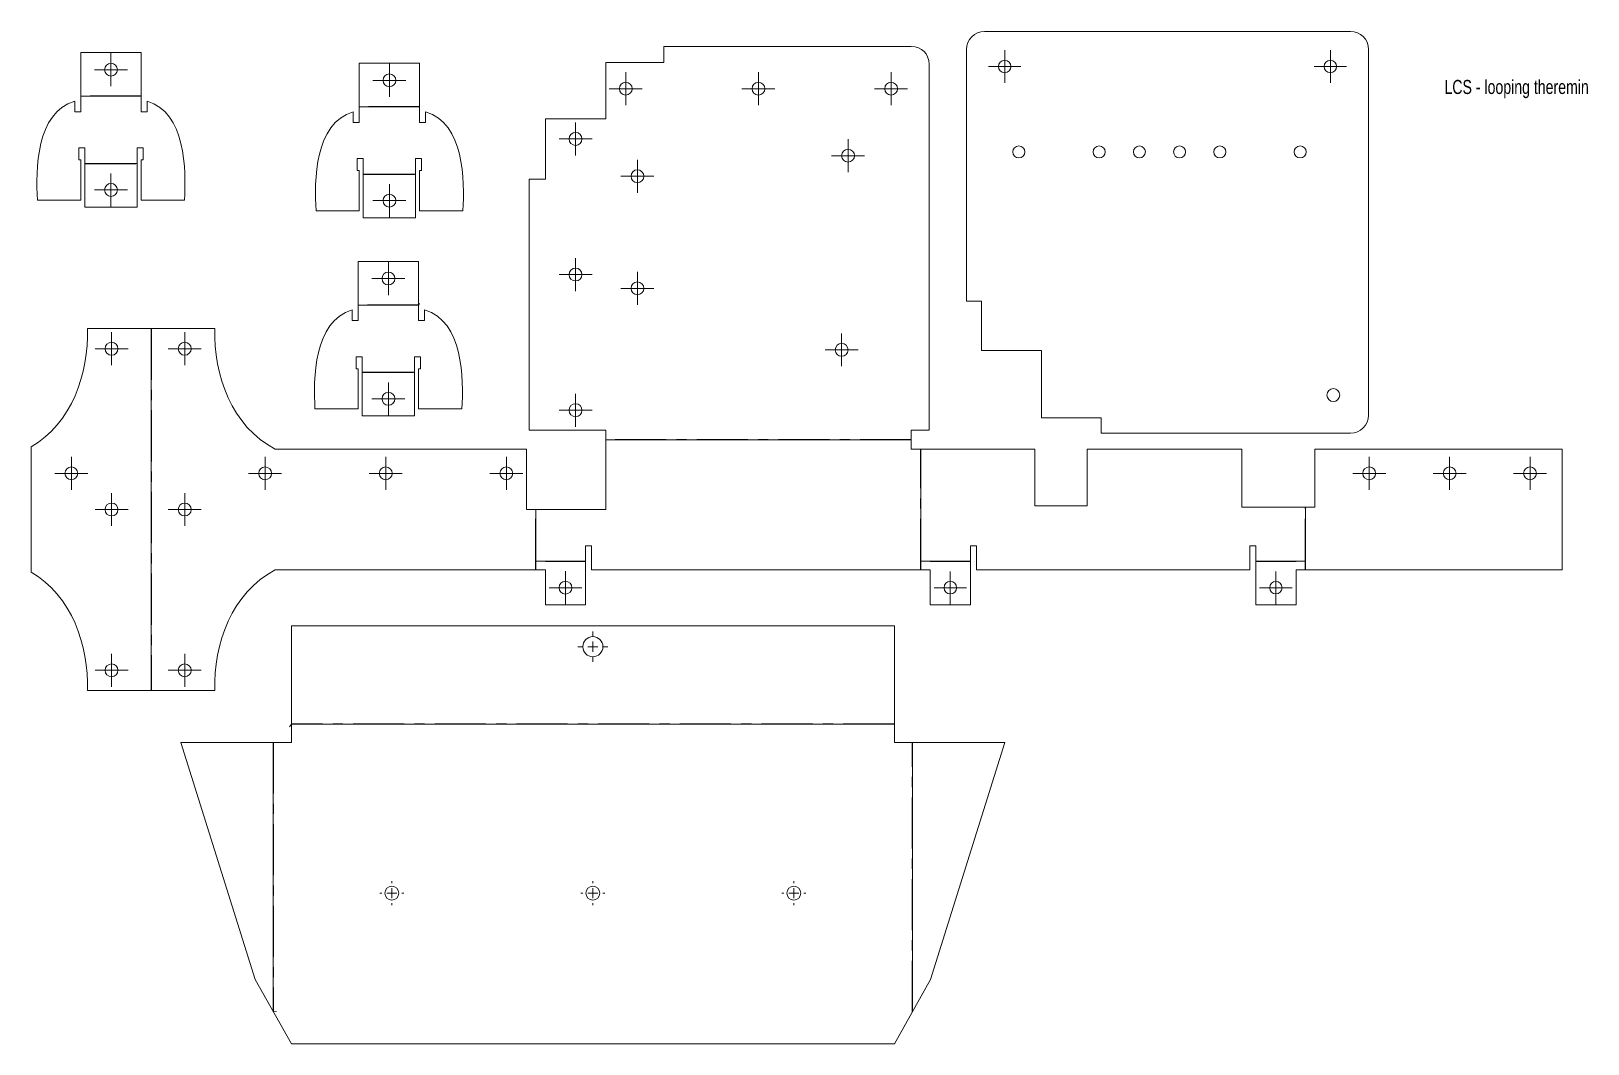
# Model space of a CAD drawing. Header units: millimetres. Extents: x 10 to 397, y 143 to 395.
import ezdxf

# ---------------------------------------------------------------- set-up
doc = ezdxf.new("R2010")
doc.units = ezdxf.units.MM
doc.linetypes.add('CENTERX2', pattern=[20.32, 12.7, -2.54, 2.54, -2.54])
doc.styles.add('SLDTEXTSTYLE0', font='TXT', dxfattribs={"width": 0.75})

# ---------------------------------------------------------------- blocks, each defined once
blk = doc.blocks.new('SW_CENTERMARKSYMBOL_0')
at = {"color": 0, "linetype": 'Continuous', "lineweight": 0}
for p, q in [((0, 2.5), (0, 4.1)), ((-2.5, 0), (-4.1, 0)), ((0, 0), (-2.5, 0)), ((0, 0), (0, 2.5)), ((0, 0), (0, -2.5)), ((0, 0), (2.5, 0)), ((2.5, 0), (4.1, 0)), ((0, -2.5), (0, -4.1))]:
    blk.add_line(p, q, dxfattribs=at)
blk = doc.blocks.new('SW_CENTERMARKSYMBOL_1')
at = {"color": 0, "linetype": 'Continuous', "lineweight": 0}
for p, q in [((0, 2.5), (0, 4.1)), ((-2.5, 0), (-4.1, 0)), ((0, 0), (-2.5, 0)), ((0, 0), (0, 2.5)), ((0, 0), (0, -2.5)), ((0, 0), (2.5, 0)), ((2.5, 0), (4.1, 0)), ((0, -2.5), (0, -4.1))]:
    blk.add_line(p, q, dxfattribs=at)
blk = doc.blocks.new('SW_CENTERMARKSYMBOL_2')
at = {"color": 0, "linetype": 'Continuous', "lineweight": 0}
for p, q in [((0, 2.5), (0, 4.1)), ((-2.5, 0), (-4.1, 0)), ((0, 0), (-2.5, 0)), ((0, 0), (0, 2.5)), ((0, 0), (0, -2.5)), ((0, 0), (2.5, 0)), ((2.5, 0), (4.1, 0)), ((0, -2.5), (0, -4.1))]:
    blk.add_line(p, q, dxfattribs=at)
blk = doc.blocks.new('SW_CENTERMARKSYMBOL_3')
at = {"color": 0, "linetype": 'Continuous', "lineweight": 0}
for p, q in [((0, 2.5), (0, 4.1)), ((-2.5, 0), (-4.1, 0)), ((0, 0), (-2.5, 0)), ((0, 0), (0, 2.5)), ((0, 0), (0, -2.5)), ((0, 0), (2.5, 0)), ((2.5, 0), (4.1, 0)), ((0, -2.5), (0, -4.1))]:
    blk.add_line(p, q, dxfattribs=at)
blk = doc.blocks.new('SW_CENTERMARKSYMBOL_4')
at = {"color": 0, "linetype": 'Continuous', "lineweight": 0}
for p, q in [((0, 2.5), (0, 4.1)), ((-2.5, 0), (-4.1, 0)), ((0, 0), (-2.5, 0)), ((0, 0), (0, 2.5)), ((0, 0), (0, -2.5)), ((0, 0), (2.5, 0)), ((2.5, 0), (4.1, 0)), ((0, -2.5), (0, -4.1))]:
    blk.add_line(p, q, dxfattribs=at)
blk = doc.blocks.new('SW_CENTERMARKSYMBOL_5')
at = {"color": 0, "linetype": 'Continuous', "lineweight": 0}
for p, q in [((0, 2.5), (0, 4.1)), ((-2.5, 0), (-4.1, 0)), ((0, 0), (-2.5, 0)), ((0, 0), (0, 2.5)), ((0, 0), (0, -2.5)), ((0, 0), (2.5, 0)), ((2.5, 0), (4.1, 0)), ((0, -2.5), (0, -4.1))]:
    blk.add_line(p, q, dxfattribs=at)
blk = doc.blocks.new('SW_CENTERMARKSYMBOL_6')
at = {"color": 0, "linetype": 'Continuous', "lineweight": 0}
for p, q in [((0, 2.5), (0, 4.1)), ((-2.5, 0), (-4.1, 0)), ((0, 0), (-2.5, 0)), ((0, 0), (0, 2.5)), ((0, 0), (0, -2.5)), ((0, 0), (2.5, 0)), ((2.5, 0), (4.1, 0)), ((0, -2.5), (0, -4.1))]:
    blk.add_line(p, q, dxfattribs=at)
blk = doc.blocks.new('SW_CENTERMARKSYMBOL_7')
at = {"color": 0, "linetype": 'Continuous', "lineweight": 0}
for p, q in [((0, 2.5), (0, 4.1)), ((-2.5, 0), (-4.1, 0)), ((0, 0), (-2.5, 0)), ((0, 0), (0, 2.5)), ((0, 0), (0, -2.5)), ((0, 0), (2.5, 0)), ((2.5, 0), (4.1, 0)), ((0, -2.5), (0, -4.1))]:
    blk.add_line(p, q, dxfattribs=at)
blk = doc.blocks.new('SW_CENTERMARKSYMBOL_8')
at = {"color": 0, "linetype": 'Continuous', "lineweight": 0}
for p, q in [((0, 2.5), (0, 4.1)), ((-2.5, 0), (-4.1, 0)), ((0, 0), (-2.5, 0)), ((0, 0), (0, 2.5)), ((0, 0), (0, -2.5)), ((0, 0), (2.5, 0)), ((2.5, 0), (4.1, 0)), ((0, -2.5), (0, -4.1))]:
    blk.add_line(p, q, dxfattribs=at)
blk = doc.blocks.new('SW_CENTERMARKSYMBOL_9')
at = {"color": 0, "linetype": 'Continuous', "lineweight": 0}
for p, q in [((0, 2.5), (0, 4.1)), ((-2.5, 0), (-4.1, 0)), ((0, 0), (-2.5, 0)), ((0, 0), (0, 2.5)), ((0, 0), (0, -2.5)), ((0, 0), (2.5, 0)), ((2.5, 0), (4.1, 0)), ((0, -2.5), (0, -4.1))]:
    blk.add_line(p, q, dxfattribs=at)
blk = doc.blocks.new('SW_CENTERMARKSYMBOL_10')
at = {"color": 0, "linetype": 'Continuous', "lineweight": 0}
for p, q in [((0, 2.5), (0, 4.1)), ((-2.5, 0), (-4.1, 0)), ((0, 0), (-2.5, 0)), ((0, 0), (0, 2.5)), ((0, 0), (0, -2.5)), ((0, 0), (2.5, 0)), ((2.5, 0), (4.1, 0)), ((0, -2.5), (0, -4.1))]:
    blk.add_line(p, q, dxfattribs=at)
blk = doc.blocks.new('SW_CENTERMARKSYMBOL_11')
at = {"color": 0, "linetype": 'Continuous', "lineweight": 0}
for p, q in [((0, 2.5), (0, 4.1)), ((-2.5, 0), (-4.1, 0)), ((0, 0), (-2.5, 0)), ((0, 0), (0, 2.5)), ((0, 0), (0, -2.5)), ((0, 0), (2.5, 0)), ((2.5, 0), (4.1, 0)), ((0, -2.5), (0, -4.1))]:
    blk.add_line(p, q, dxfattribs=at)
blk = doc.blocks.new('SW_CENTERMARKSYMBOL_12')
at = {"color": 0, "linetype": 'Continuous', "lineweight": 0}
for p, q in [((0, 2.5), (0, 4.1)), ((-2.5, 0), (-4.1, 0)), ((0, 0), (-2.5, 0)), ((0, 0), (0, 2.5)), ((0, 0), (0, -2.5)), ((0, 0), (2.5, 0)), ((2.5, 0), (4.1, 0)), ((0, -2.5), (0, -4.1))]:
    blk.add_line(p, q, dxfattribs=at)
blk = doc.blocks.new('SW_CENTERMARKSYMBOL_13')
at = {"color": 0, "linetype": 'Continuous', "lineweight": 0}
for p, q in [((0, 2.5), (0, 4.1)), ((-2.5, 0), (-4.1, 0)), ((0, 0), (-2.5, 0)), ((0, 0), (0, 2.5)), ((0, 0), (0, -2.5)), ((0, 0), (2.5, 0)), ((2.5, 0), (4.1, 0)), ((0, -2.5), (0, -4.1))]:
    blk.add_line(p, q, dxfattribs=at)
blk = doc.blocks.new('SW_CENTERMARKSYMBOL_14')
at = {"color": 0, "linetype": 'Continuous', "lineweight": 0}
for p, q in [((0, 2.5), (0, 4.05)), ((-2.5, 0), (-4.05, 0)), ((0, 0), (-2.5, 0)), ((0, 0), (0, 2.5)), ((0, 0), (0, -2.5)), ((0, 0), (2.5, 0)), ((2.5, 0), (4.05, 0)), ((0, -2.5), (0, -4.05))]:
    blk.add_line(p, q, dxfattribs=at)
blk = doc.blocks.new('SW_CENTERMARKSYMBOL_15')
at = {"color": 0, "linetype": 'Continuous', "lineweight": 0}
for p, q in [((0, 2.5), (0, 4.05)), ((-2.5, 0), (-4.05, 0)), ((0, 0), (-2.5, 0)), ((0, 0), (0, 2.5)), ((0, 0), (0, -2.5)), ((0, 0), (2.5, 0)), ((2.5, 0), (4.05, 0)), ((0, -2.5), (0, -4.05))]:
    blk.add_line(p, q, dxfattribs=at)
blk = doc.blocks.new('SW_CENTERMARKSYMBOL_16')
at = {"color": 0, "linetype": 'Continuous', "lineweight": 0}
for p, q in [((0, 2.5), (0, 4.1)), ((-2.5, 0), (-4.1, 0)), ((0, 0), (-2.5, 0)), ((0, 0), (0, 2.5)), ((0, 0), (0, -2.5)), ((0, 0), (2.5, 0)), ((2.5, 0), (4.1, 0)), ((0, -2.5), (0, -4.1))]:
    blk.add_line(p, q, dxfattribs=at)
blk = doc.blocks.new('SW_CENTERMARKSYMBOL_17')
at = {"color": 0, "linetype": 'Continuous', "lineweight": 0}
for p, q in [((0, 2.5), (0, 4.1)), ((-2.5, 0), (-4.1, 0)), ((0, 0), (-2.5, 0)), ((0, 0), (0, 2.5)), ((0, 0), (0, -2.5)), ((0, 0), (2.5, 0)), ((2.5, 0), (4.1, 0)), ((0, -2.5), (0, -4.1))]:
    blk.add_line(p, q, dxfattribs=at)
blk = doc.blocks.new('SW_CENTERMARKSYMBOL_18')
at = {"color": 0, "linetype": 'Continuous', "lineweight": 0}
for p, q in [((0, 2.5), (0, 4.1)), ((-2.5, 0), (-4.1, 0)), ((0, 0), (-2.5, 0)), ((0, 0), (0, 2.5)), ((0, 0), (0, -2.5)), ((0, 0), (2.5, 0)), ((2.5, 0), (4.1, 0)), ((0, -2.5), (0, -4.1))]:
    blk.add_line(p, q, dxfattribs=at)
blk = doc.blocks.new('SW_CENTERMARKSYMBOL_19')
at = {"color": 0, "linetype": 'Continuous', "lineweight": 0}
for p, q in [((0, 2.5), (0, 4.1)), ((-2.5, 0), (-4.1, 0)), ((0, 0), (-2.5, 0)), ((0, 0), (0, 2.5)), ((0, 0), (0, -2.5)), ((0, 0), (2.5, 0)), ((2.5, 0), (4.1, 0)), ((0, -2.5), (0, -4.1))]:
    blk.add_line(p, q, dxfattribs=at)
blk = doc.blocks.new('SW_CENTERMARKSYMBOL_20')
at = {"color": 0, "linetype": 'Continuous', "lineweight": 0}
for p, q in [((0, 2.5), (0, 4.1)), ((-2.5, 0), (-4.1, 0)), ((0, 0), (-2.5, 0)), ((0, 0), (0, 2.5)), ((0, 0), (0, -2.5)), ((0, 0), (2.5, 0)), ((2.5, 0), (4.1, 0)), ((0, -2.5), (0, -4.1))]:
    blk.add_line(p, q, dxfattribs=at)
blk = doc.blocks.new('SW_CENTERMARKSYMBOL_21')
at = {"color": 0, "linetype": 'Continuous', "lineweight": 0}
for p, q in [((0, 2.5), (0, 4.1)), ((-2.5, 0), (-4.1, 0)), ((0, 0), (-2.5, 0)), ((0, 0), (0, 2.5)), ((0, 0), (0, -2.5)), ((0, 0), (2.5, 0)), ((2.5, 0), (4.1, 0)), ((0, -2.5), (0, -4.1))]:
    blk.add_line(p, q, dxfattribs=at)
blk = doc.blocks.new('SW_CENTERMARKSYMBOL_22')
at = {"color": 0, "linetype": 'Continuous', "lineweight": 0}
for p, q in [((0, 2.5), (0, 4.1)), ((-2.5, 0), (-4.1, 0)), ((0, 0), (-2.5, 0)), ((0, 0), (0, 2.5)), ((0, 0), (0, -2.5)), ((0, 0), (2.5, 0)), ((2.5, 0), (4.1, 0)), ((0, -2.5), (0, -4.1))]:
    blk.add_line(p, q, dxfattribs=at)
blk = doc.blocks.new('SW_CENTERMARKSYMBOL_23')
at = {"color": 0, "linetype": 'Continuous', "lineweight": 0}
for p, q in [((0, 2.5), (0, 4.1)), ((-2.5, 0), (-4.1, 0)), ((0, 0), (-2.5, 0)), ((0, 0), (0, 2.5)), ((0, 0), (0, -2.5)), ((0, 0), (2.5, 0)), ((2.5, 0), (4.1, 0)), ((0, -2.5), (0, -4.1))]:
    blk.add_line(p, q, dxfattribs=at)
blk = doc.blocks.new('SW_CENTERMARKSYMBOL_24')
at = {"color": 0, "linetype": 'Continuous', "lineweight": 0}
for p, q in [((0, 2.5), (0, 4.1)), ((-2.5, 0), (-4.1, 0)), ((0, 0), (-2.5, 0)), ((0, 0), (0, 2.5)), ((0, 0), (0, -2.5)), ((0, 0), (2.5, 0)), ((2.5, 0), (4.1, 0)), ((0, -2.5), (0, -4.1))]:
    blk.add_line(p, q, dxfattribs=at)
blk = doc.blocks.new('SW_CENTERMARKSYMBOL_25')
at = {"color": 0, "linetype": 'Continuous', "lineweight": 0}
for p, q in [((0, 2.5), (0, 4.1)), ((-2.5, 0), (-4.1, 0)), ((0, 0), (-2.5, 0)), ((0, 0), (0, 2.5)), ((0, 0), (0, -2.5)), ((0, 0), (2.5, 0)), ((2.5, 0), (4.1, 0)), ((0, -2.5), (0, -4.1))]:
    blk.add_line(p, q, dxfattribs=at)
blk = doc.blocks.new('SW_CENTERMARKSYMBOL_26')
at = {"color": 0, "linetype": 'Continuous', "lineweight": 0}
for p, q in [((0, 2.5), (0, 4.05)), ((-2.5, 0), (-4.05, 0)), ((0, 0), (-2.5, 0)), ((0, 0), (0, 2.5)), ((0, 0), (0, -2.5)), ((0, 0), (2.5, 0)), ((2.5, 0), (4.05, 0)), ((0, -2.5), (0, -4.05))]:
    blk.add_line(p, q, dxfattribs=at)
blk = doc.blocks.new('SW_CENTERMARKSYMBOL_27')
at = {"color": 0, "linetype": 'Continuous', "lineweight": 0}
for p, q in [((0, 2.5), (0, 4.05)), ((-2.5, 0), (-4.05, 0)), ((0, 0), (-2.5, 0)), ((0, 0), (0, 2.5)), ((0, 0), (0, -2.5)), ((0, 0), (2.5, 0)), ((2.5, 0), (4.05, 0)), ((0, -2.5), (0, -4.05))]:
    blk.add_line(p, q, dxfattribs=at)
blk = doc.blocks.new('SW_CENTERMARKSYMBOL_28')
at = {"color": 0, "linetype": 'Continuous', "lineweight": 0}
for p, q in [((0, 2.5), (0, 4.1)), ((-2.5, 0), (-4.1, 0)), ((0, 0), (-2.5, 0)), ((0, 0), (0, 2.5)), ((0, 0), (0, -2.5)), ((0, 0), (2.5, 0)), ((2.5, 0), (4.1, 0)), ((0, -2.5), (0, -4.1))]:
    blk.add_line(p, q, dxfattribs=at)
blk = doc.blocks.new('SW_CENTERMARKSYMBOL_29')
at = {"color": 0, "linetype": 'Continuous', "lineweight": 0}
for p, q in [((0, 2.5), (0, 4.1)), ((-2.5, 0), (-4.1, 0)), ((0, 0), (-2.5, 0)), ((0, 0), (0, 2.5)), ((0, 0), (0, -2.5)), ((0, 0), (2.5, 0)), ((2.5, 0), (4.1, 0)), ((0, -2.5), (0, -4.1))]:
    blk.add_line(p, q, dxfattribs=at)
blk = doc.blocks.new('SW_CENTERMARKSYMBOL_30')
at = {"color": 0, "linetype": 'Continuous', "lineweight": 0}
for p, q in [((0, 2.5), (0, 4.1)), ((-2.5, 0), (-4.1, 0)), ((0, 0), (-2.5, 0)), ((0, 0), (0, 2.5)), ((0, 0), (0, -2.5)), ((0, 0), (2.5, 0)), ((2.5, 0), (4.1, 0)), ((0, -2.5), (0, -4.1))]:
    blk.add_line(p, q, dxfattribs=at)
blk = doc.blocks.new('SW_CENTERMARKSYMBOL_31')
at = {"color": 0, "linetype": 'Continuous', "lineweight": 0}
for p, q in [((0, 2.5), (0, 4.1)), ((-2.5, 0), (-4.1, 0)), ((0, 0), (-2.5, 0)), ((0, 0), (0, 2.5)), ((0, 0), (0, -2.5)), ((0, 0), (2.5, 0)), ((2.5, 0), (4.1, 0)), ((0, -2.5), (0, -4.1))]:
    blk.add_line(p, q, dxfattribs=at)
blk = doc.blocks.new('SW_CENTERMARKSYMBOL_32')
at = {"color": 0, "linetype": 'Continuous', "lineweight": 0}
for p, q in [((0, 2.5), (0, 4.1)), ((-2.5, 0), (-4.1, 0)), ((0, 0), (-2.5, 0)), ((0, 0), (0, 2.5)), ((0, 0), (0, -2.5)), ((0, 0), (2.5, 0)), ((2.5, 0), (4.1, 0)), ((0, -2.5), (0, -4.1))]:
    blk.add_line(p, q, dxfattribs=at)
blk = doc.blocks.new('SW_CENTERMARKSYMBOL_33')
at = {"color": 0, "linetype": 'Continuous', "lineweight": 0}
for p, q in [((0, 2.5), (0, 4.1)), ((-2.5, 0), (-4.1, 0)), ((0, 0), (-2.5, 0)), ((0, 0), (0, 2.5)), ((0, 0), (0, -2.5)), ((0, 0), (2.5, 0)), ((2.5, 0), (4.1, 0)), ((0, -2.5), (0, -4.1))]:
    blk.add_line(p, q, dxfattribs=at)
blk = doc.blocks.new('SW_CENTERMARKSYMBOL_34')
at = {"color": 0, "linetype": 'Continuous', "lineweight": 0}
for p, q in [((-2.5, 0), (-2.975, 0)), ((0, 0), (-1.25, 0)), ((0, 2.5), (0, 2.975)), ((0, 0), (0, 1.25)), ((0, 0), (0, -1.25)), ((0, 0), (1.25, 0)), ((2.5, 0), (2.975, 0)), ((0, -2.5), (0, -2.975))]:
    blk.add_line(p, q, dxfattribs=at)
blk = doc.blocks.new('SW_CENTERMARKSYMBOL_35')
at = {"color": 0, "linetype": 'Continuous', "lineweight": 0}
for p, q in [((-2.5, 0), (-2.975, 0)), ((0, 0), (-1.25, 0)), ((0, 2.5), (0, 2.975)), ((0, 0), (0, 1.25)), ((0, 0), (0, -1.25)), ((0, 0), (1.25, 0)), ((2.5, 0), (2.975, 0)), ((0, -2.5), (0, -2.975))]:
    blk.add_line(p, q, dxfattribs=at)
blk = doc.blocks.new('SW_CENTERMARKSYMBOL_36')
at = {"color": 0, "linetype": 'Continuous', "lineweight": 0}
for p, q in [((-2.5, 0), (-2.975, 0)), ((0, 0), (-1.25, 0)), ((0, 2.5), (0, 2.975)), ((0, 0), (0, 1.25)), ((0, 0), (0, -1.25)), ((0, 0), (1.25, 0)), ((2.5, 0), (2.975, 0)), ((0, -2.5), (0, -2.975))]:
    blk.add_line(p, q, dxfattribs=at)
blk = doc.blocks.new('SW_CENTERMARKSYMBOL_37')
at = {"color": 0, "linetype": 'Continuous', "lineweight": 0}
for p, q in [((-2.5, 0), (-3.75, 0)), ((0, 0), (-1.25, 0)), ((0, 2.5), (0, 3.75)), ((0, 0), (0, 1.25)), ((0, 0), (0, -1.25)), ((0, 0), (1.25, 0)), ((2.5, 0), (3.75, 0)), ((0, -2.5), (0, -3.75))]:
    blk.add_line(p, q, dxfattribs=at)

msp = doc.modelspace()

# ---------------------------------------------------------------- linework, layer by layer
at = {"color": 7, "linetype": 'Continuous', "lineweight": 15}
for p, q in [((338.23, 395.15), (247.23, 395.15)), ((167.47, 391.39), (167.47, 387.39)), ((167.47, 391.39), (228.97, 391.39)), ((22.4, 375.16), (22.4, 389.87)), ((37.4, 389.87), (22.4, 389.87)), ((37.4, 389.87), (37.4, 375.16)), ((152.97, 373.39), (152.97, 387.39)), ((152.97, 387.39), (167.47, 387.39)), ((242.73, 390.65), (242.73, 328.01)), ((342.73, 299.65), (342.73, 390.65)), ((91.68, 372.5), (91.68, 387.21)), ((106.68, 387.21), (91.68, 387.21)), ((106.68, 387.21), (106.68, 372.5)), ((233.47, 386.89), (233.47, 295.89)), ((20.9, 377.82), (20.9, 375.16)), ((38.9, 375.16), (38.9, 377.82)), ((20.9, 375.16), (22.4, 375.16)), ((37.4, 375.16), (38.9, 375.16)), ((90.18, 375.16), (90.18, 372.5)), ((90.18, 372.5), (91.68, 372.5)), ((106.68, 372.5), (108.18, 372.5)), ((108.18, 372.5), (108.18, 375.16)), ((137.97, 358.39), (137.97, 373.39)), ((137.97, 373.39), (152.97, 373.39)), ((23.4, 366.16), (21.9, 366.16)), ((21.9, 366.16), (21.9, 363.16)), ((23.4, 351.45), (23.4, 366.16)), ((37.9, 366.16), (36.4, 366.16)), ((36.4, 366.16), (36.4, 351.45)), ((37.9, 363.16), (37.9, 366.16)), ((21.9, 363.16), (22.4, 363.16)), ((22.4, 353.16), (22.4, 363.16)), ((37.4, 363.16), (37.4, 353.16)), ((37.4, 363.16), (37.9, 363.16)), ((92.68, 363.5), (91.18, 363.5)), ((91.18, 363.5), (91.18, 360.5)), ((91.18, 360.5), (91.68, 360.5)), ((91.68, 350.5), (91.68, 360.5)), ((92.68, 348.78), (92.68, 363.5)), ((107.18, 363.5), (105.68, 363.5)), ((105.68, 363.5), (105.68, 348.78)), ((106.68, 360.5), (106.68, 350.5)), ((106.68, 360.5), (107.18, 360.5)), ((107.18, 360.5), (107.18, 363.5)), ((133.97, 295.89), (133.97, 358.39)), ((133.97, 358.39), (137.97, 358.39)), ((11.63, 353.16), (22.4, 353.16)), ((37.4, 353.16), (48.17, 353.16)), ((23.4, 351.45), (36.4, 351.45)), ((80.91, 350.5), (91.68, 350.5)), ((92.68, 348.78), (105.68, 348.78)), ((106.68, 350.5), (117.45, 350.5)), ((91.43, 323.19), (91.43, 337.9)), ((106.43, 337.9), (91.43, 337.9)), ((106.43, 337.9), (106.43, 323.19)), ((89.93, 325.85), (89.93, 323.19)), ((107.93, 323.19), (107.93, 325.85)), ((242.73, 328.01), (246.44, 328.01)), ((246.44, 328.01), (246.44, 315.75)), ((89.93, 323.19), (91.43, 323.19)), ((106.43, 323.19), (107.93, 323.19)), ((55.76, 321.18), (24.05, 321.18)), ((92.43, 314.19), (90.93, 314.19)), ((90.93, 314.19), (90.93, 311.19)), ((92.43, 299.47), (92.43, 314.19)), ((106.93, 314.19), (105.43, 314.19)), ((105.43, 314.19), (105.43, 299.47)), ((106.93, 311.19), (106.93, 314.19)), ((246.44, 315.75), (261.39, 315.75)), ((261.39, 315.75), (261.39, 298.98)), ((90.93, 311.19), (91.43, 311.19)), ((91.43, 301.19), (91.43, 311.19)), ((106.43, 311.19), (106.43, 301.19)), ((106.43, 311.19), (106.93, 311.19)), ((80.66, 301.19), (91.43, 301.19)), ((92.43, 299.47), (105.43, 299.47)), ((106.43, 301.19), (117.2, 301.19)), ((261.39, 298.98), (276.25, 298.98)), ((276.25, 298.98), (276.25, 295.15)), ((152.97, 295.89), (133.97, 295.89)), ((152.97, 295.89), (152.97, 276.18)), ((233.47, 295.89), (228.97, 295.89)), ((228.97, 295.89), (228.97, 291.18)), ((276.25, 295.15), (338.23, 295.15)), ((10.05, 260.63), (10.05, 291.74)), ((70.76, 291.18), (133.26, 291.18)), ((133.26, 291.18), (133.26, 276.18)), ((228.97, 291.18), (259.7, 291.18)), ((259.7, 291.18), (259.7, 277.08)), ((272.7, 277.08), (272.7, 291.18)), ((272.7, 291.18), (311.19, 291.18)), ((311.19, 276.74), (311.19, 291.18)), ((329.4, 276.74), (329.4, 291.18)), ((329.4, 291.18), (390.9, 291.18)), ((390.9, 291.18), (390.9, 261.18)), ((152.97, 276.18), (133.26, 276.18)), ((259.7, 277.08), (272.7, 277.08)), ((311.19, 276.74), (329.4, 276.74)), ((149.47, 267.18), (147.97, 267.18)), ((147.97, 267.18), (147.97, 252.47)), ((149.47, 261.18), (149.47, 267.18)), ((245.19, 267.18), (243.69, 267.18)), ((243.69, 267.18), (243.69, 252.47)), ((245.19, 261.18), (245.19, 267.18)), ((314.69, 267.18), (313.19, 267.18)), ((313.19, 267.18), (313.19, 261.18)), ((314.69, 252.47), (314.69, 267.18)), ((137.97, 261.18), (70.76, 261.18)), ((137.97, 252.47), (137.97, 261.18)), ((149.47, 261.18), (233.69, 261.18)), ((233.69, 252.47), (233.69, 261.18)), ((245.19, 261.18), (313.19, 261.18)), ((324.69, 261.18), (390.9, 261.18)), ((324.69, 261.18), (324.69, 252.47)), ((147.97, 252.47), (137.97, 252.47)), ((243.69, 252.47), (233.69, 252.47)), ((324.69, 252.47), (314.69, 252.47)), ((224.78, 247.25), (74.78, 247.25)), ((74.78, 218.22), (74.78, 247.25)), ((224.78, 247.25), (224.78, 218.22)), ((55.76, 231.18), (24.05, 231.18)), ((47.31, 218.22), (65.75, 159.22)), ((47.31, 218.22), (74.78, 218.22)), ((224.78, 218.22), (252.25, 218.22)), ((233.81, 159.22), (252.25, 218.22)), ((74.78, 143.22), (65.75, 159.22)), ((233.81, 159.22), (224.78, 143.22)), ((74.78, 143.22), (224.78, 143.22))]:
    msp.add_line(p, q, dxfattribs=at)
at = {"color": 7, "linetype": 'CENTERX2'}
for p, q in [((37.4, 379.02), (22.4, 379.02)), ((106.68, 376.35), (91.68, 376.35)), ((23.4, 362.31), (36.4, 362.31)), ((92.68, 359.64), (105.68, 359.64)), ((106.43, 327.04), (91.43, 327.04)), ((39.9, 321.18), (39.9, 231.18)), ((92.43, 310.33), (105.43, 310.33)), ((228.97, 293.54), (152.97, 293.54)), ((231.33, 261.18), (231.33, 291.18)), ((135.62, 261.18), (135.62, 276.18)), ((327.04, 261.18), (327.04, 276.74)), ((137.97, 263.33), (147.97, 263.33)), ((233.69, 263.33), (243.69, 263.33)), ((314.69, 263.33), (324.69, 263.33)), ((224.78, 222.74), (74.78, 222.74)), ((70.27, 218.22), (70.27, 151.22)), ((229.3, 151.22), (229.3, 218.22))]:
    msp.add_line(p, q, dxfattribs=at)
at = {"color": 7, "linetype": 'Continuous', "lineweight": 0}
for p, q in [((22.4, 379.02), (37.4, 379.02)), ((91.68, 376.35), (106.68, 376.35)), ((23.4, 362.31), (36.4, 362.31)), ((105.68, 359.64), (92.68, 359.64)), ((91.43, 327.04), (106.43, 327.04)), ((106.43, 327.04), (106.65, 327.42)), ((39.9, 321.18), (39.9, 231.18)), ((105.43, 310.33), (92.43, 310.33)), ((152.97, 293.54), (228.97, 293.54)), ((231.33, 291.18), (231.33, 261.18)), ((135.62, 276.18), (135.62, 261.18)), ((135.62, 276.18), (135.62, 261.18)), ((135.62, 261.18), (135.62, 276.18)), ((327.04, 276.74), (327.04, 261.18)), ((147.97, 263.33), (135.62, 263.33)), ((243.69, 263.33), (231.33, 263.33)), ((314.69, 263.33), (327.04, 263.33)), ((74.78, 222.74), (74.3, 222.14)), ((224.78, 222.74), (74.78, 222.74)), ((70.27, 218.22), (70.27, 151.22)), ((229.3, 218.22), (229.3, 151.22)), ((70.27, 151.22), (71.07, 151.26))]:
    msp.add_line(p, q, dxfattribs=at)
at = {"color": 7, "linetype": 'Continuous', "lineweight": 15}
for centre, radius in [((252.23, 386.4), 1.55), ((333.23, 386.4), 1.55), ((29.9, 385.62), 1.6), ((99.18, 382.96), 1.6), ((157.97, 380.89), 1.6), ((190.97, 380.89), 1.6), ((223.97, 380.89), 1.6), ((145.47, 368.39), 1.6), ((213.27, 364.21), 1.6), ((255.73, 365.15), 1.5), ((275.73, 365.15), 1.5), ((285.73, 365.15), 1.5), ((295.73, 365.15), 1.5), ((305.73, 365.15), 1.5), ((325.73, 365.15), 1.5), ((160.87, 359.11), 1.6), ((29.9, 355.7), 1.6), ((99.18, 353.03), 1.6), ((98.93, 333.65), 1.6), ((145.47, 334.64), 1.6), ((160.87, 331.21), 1.6), ((30.05, 316.18), 1.6), ((48.26, 316.18), 1.6), ((211.67, 315.91), 1.6), ((333.98, 304.65), 1.6), ((98.93, 303.72), 1.6), ((145.47, 300.89), 1.6), ((20.05, 285.18), 1.6), ((68.26, 285.18), 1.6), ((98.26, 285.18), 1.6), ((128.26, 285.18), 1.6), ((342.9, 285.18), 1.6), ((362.9, 285.18), 1.6), ((382.9, 285.18), 1.6), ((30.05, 276.18), 1.6), ((48.26, 276.18), 1.6), ((142.97, 256.72), 1.6), ((238.69, 256.72), 1.55), ((319.69, 256.72), 1.55), ((149.78, 242.05), 2.5), ((30.05, 236.18), 1.6), ((48.26, 236.18), 1.6), ((99.78, 180.72), 1.72), ((149.78, 180.72), 1.72), ((199.78, 180.72), 1.72)]:
    msp.add_circle(centre, radius, dxfattribs=at)
for points in [[(247.23, 395.15), (244.74, 395.21), (242.76, 393.06), (242.73, 390.65)], [(342.73, 390.65), (342.69, 393.24), (340.7, 395.12), (338.23, 395.15)], [(228.97, 391.39), (231.73, 391.26), (233.23, 389.76), (233.47, 386.89)], [(20.9, 377.82), (11.29, 374.96), (11.18, 360.7), (11.63, 353.16)], [(48.17, 353.16), (48.63, 360.7), (48.52, 374.96), (38.9, 377.82)], [(90.18, 375.16), (80.56, 372.3), (80.45, 358.04), (80.91, 350.5)], [(117.45, 350.5), (117.9, 358.04), (117.79, 372.3), (108.18, 375.16)], [(89.93, 325.85), (80.32, 322.99), (80.21, 308.73), (80.66, 301.19)], [(117.2, 301.19), (117.66, 308.73), (117.55, 322.99), (107.93, 325.85)], [(10.05, 291.74), (20.11, 297.62), (24.45, 310.05), (24.05, 321.18)], [(55.76, 321.18), (55.35, 309.69), (59.99, 296.81), (70.76, 291.18)], [(338.23, 295.15), (340.68, 295.17), (342.72, 297.14), (342.73, 299.65)], [(10.05, 260.63), (20.11, 254.74), (24.45, 242.31), (24.05, 231.18)], [(55.76, 231.18), (55.35, 242.67), (59.99, 255.55), (70.76, 261.18)]]:
    msp.add_open_spline(points, degree=3, dxfattribs=at)

# ---------------------------------------------------------------- block references
at = {"color": 7, "linetype": 'Continuous', "lineweight": 0}
for name, p in [('SW_CENTERMARKSYMBOL_33', (29.9, 385.62)), ('SW_CENTERMARKSYMBOL_26', (252.23, 386.4)), ('SW_CENTERMARKSYMBOL_27', (333.23, 386.4)), ('SW_CENTERMARKSYMBOL_29', (99.18, 382.96)), ('SW_CENTERMARKSYMBOL_3', (157.97, 380.89)), ('SW_CENTERMARKSYMBOL_2', (190.97, 380.89)), ('SW_CENTERMARKSYMBOL_1', (223.97, 380.89)), ('SW_CENTERMARKSYMBOL_5', (145.47, 368.39)), ('SW_CENTERMARKSYMBOL_8', (213.27, 364.21)), ('SW_CENTERMARKSYMBOL_9', (160.87, 359.11)), ('SW_CENTERMARKSYMBOL_32', (29.9, 355.7)), ('SW_CENTERMARKSYMBOL_28', (99.18, 353.03)), ('SW_CENTERMARKSYMBOL_31', (98.93, 333.65)), ('SW_CENTERMARKSYMBOL_6', (145.47, 334.64)), ('SW_CENTERMARKSYMBOL_10', (160.87, 331.21)), ('SW_CENTERMARKSYMBOL_22', (30.05, 316.18)), ('SW_CENTERMARKSYMBOL_16', (48.26, 316.18)), ('SW_CENTERMARKSYMBOL_7', (211.67, 315.91)), ('SW_CENTERMARKSYMBOL_30', (98.93, 303.72)), ('SW_CENTERMARKSYMBOL_4', (145.47, 300.89)), ('SW_CENTERMARKSYMBOL_25', (20.05, 285.18)), ('SW_CENTERMARKSYMBOL_21', (68.26, 285.18)), ('SW_CENTERMARKSYMBOL_20', (98.26, 285.18)), ('SW_CENTERMARKSYMBOL_19', (128.26, 285.18)), ('SW_CENTERMARKSYMBOL_13', (342.9, 285.18)), ('SW_CENTERMARKSYMBOL_12', (362.9, 285.18)), ('SW_CENTERMARKSYMBOL_11', (382.9, 285.18)), ('SW_CENTERMARKSYMBOL_23', (30.05, 276.18)), ('SW_CENTERMARKSYMBOL_17', (48.26, 276.18)), ('SW_CENTERMARKSYMBOL_0', (142.97, 256.72)), ('SW_CENTERMARKSYMBOL_15', (238.69, 256.72)), ('SW_CENTERMARKSYMBOL_14', (319.69, 256.72)), ('SW_CENTERMARKSYMBOL_37', (149.78, 242.05)), ('SW_CENTERMARKSYMBOL_24', (30.05, 236.18)), ('SW_CENTERMARKSYMBOL_18', (48.26, 236.18)), ('SW_CENTERMARKSYMBOL_34', (99.78, 180.72)), ('SW_CENTERMARKSYMBOL_35', (149.78, 180.72)), ('SW_CENTERMARKSYMBOL_36', (199.78, 180.72))]:
    msp.add_blockref(name, p, dxfattribs=at)

# ---------------------------------------------------------------- texts
at = {"color": 7, "linetype": 'Continuous', "lineweight": 0, "insert": (361.62, 383.07), "char_height": 3.5, "attachment_point": 1, "style": 'SLDTEXTSTYLE0'}
msp.add_mtext('LCS - looping theremin', dxfattribs=at)

doc.saveas('drawing.dxf')
